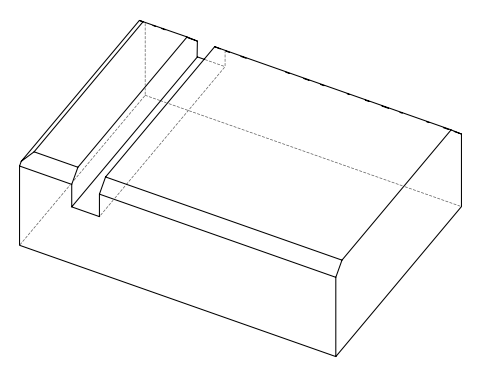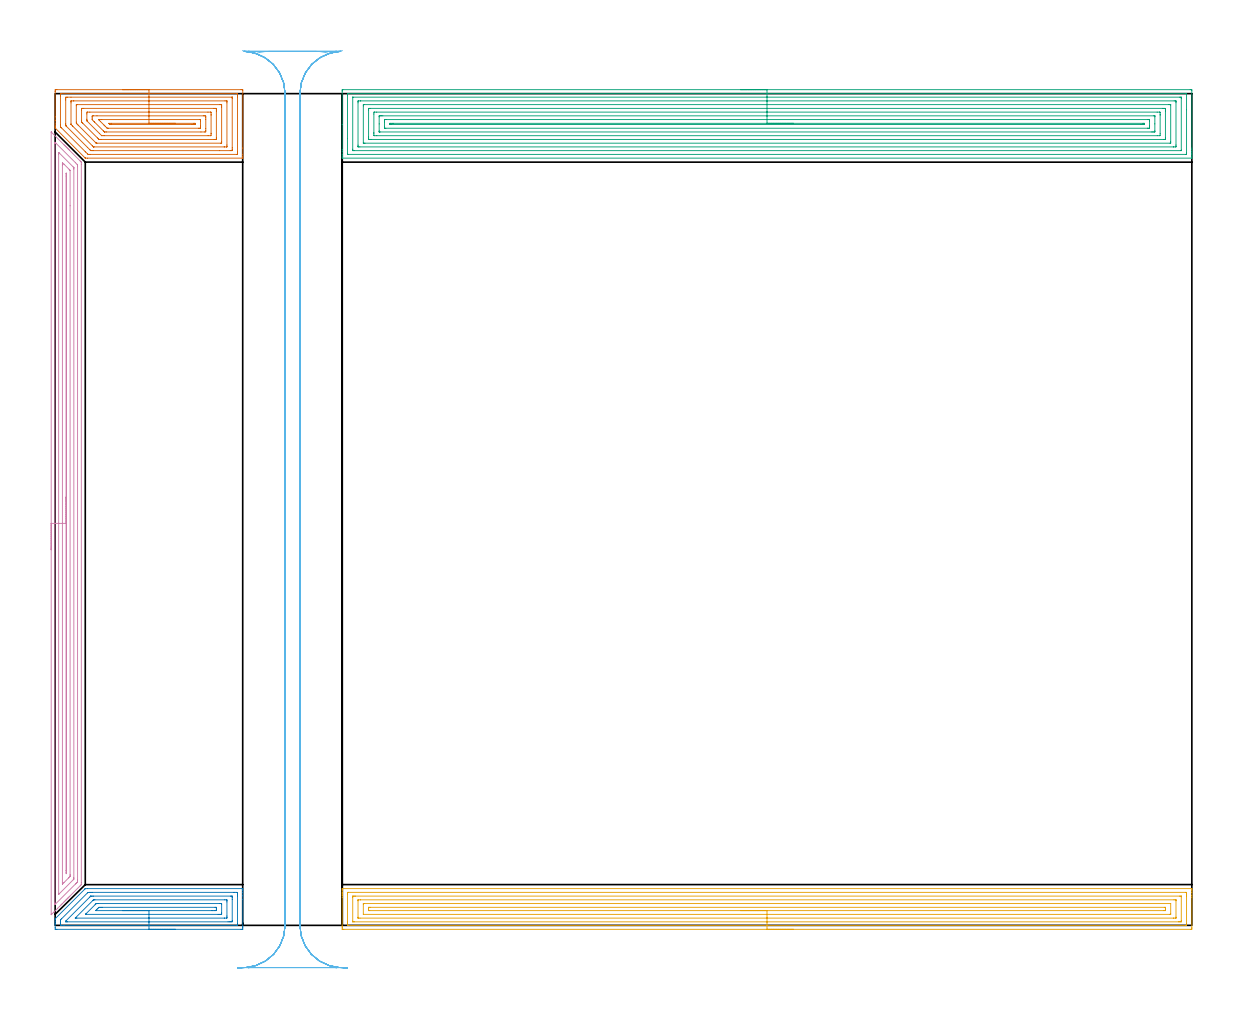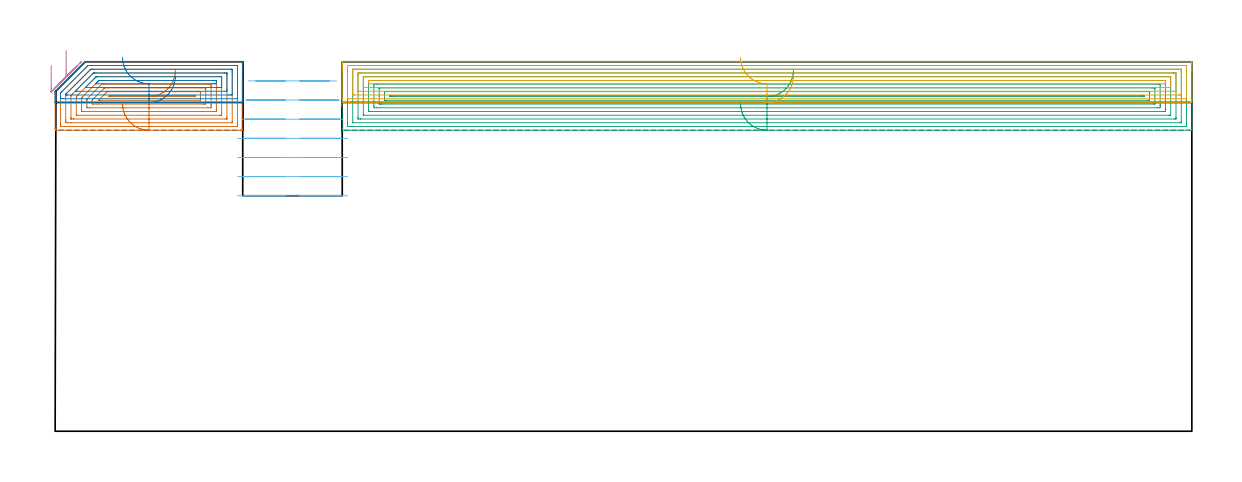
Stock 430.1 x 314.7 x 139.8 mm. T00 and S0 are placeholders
(PLAN: 6 operations, 1 tool changes, 73.3 min)
(1 AREA_MILL | FG_CHAMFER_SURFACE | UGT0205_001 | 5.72 min | 26616 mm3)
(2 AREA_MILL_1 | FG_CHAMFER_SURFACE_1 | UGT0205_001 | 3.46 min | 9283 mm3)
(3 AREA_MILL_2 | FG_CHAMFER_SURFACE_2 | UGT0205_001 | 25.97 min | 110635 mm3)
(4 AREA_MILL_3 | FG_CHAMFER_SURFACE_3 | UGT0205_001 | 11.55 min | 18257 mm3)
(5 AREA_MILL_4 | FG_CHAMFER_SURFACE_4 | UGT0205_001 | 15.68 min | 38982 mm3)
(6 MILL_RECTANGULAR_SLOT | SLOT_RECTANGULAR | UGT0201_004 | Follow Part, ap 8, ae 75% | 10.87 min | 592616 mm3)
(TOOL UGT0205_001 | Chamfer Mill 20 x 3 x 45 deg. | D20 FL50 Z2)
(TOOL UGT0201_004 | End Mill 32 mm | D32 FL53 Z6)
(OP 1 AREA_MILL)
G17 G21 G94 G90
T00 M6
G54
G17 G0 G90 X25.5 Y316.2 S1061 M3
G43 Z149.8 H0
Z123.9
G94 G1 X25.538 Z123.028 F250.
X25.652 Z122.164
X25.841 Z121.312
X26.103 Z120.48
X26.437 Z119.674
X26.84 Z118.9
X27.308 Z118.164
X27.84 Z117.472
X28.429 Z116.829
X29.072 Z116.24
X29.764 Z115.708
X30.5 Z115.24
X31.274 Z114.837
X32.08 Z114.503
X32.912 Z114.241
X33.764 Z114.052
X34.628 Z113.938
X35.5 Z113.9
X70.371
X70.734 Y316.196 Z113.903
X70.99 Y316.192 Z113.906
X71. Y315.933 Z114.165
Y294.116 Z135.98
Y291.718 Z138.377
Y290.996 Z139.104
Y290.731 Z139.368
X70.992 Y290.334 Z139.758
X70.99 Y290.303 Z139.788
X70.818 Y290.3 Z139.8
X12.253
X11.409 Y290.304 Z139.795
X11.4 Y290.307 Z139.793
X11.359 Y290.341 Z139.758
X0.14 Y301.56 Z128.538
X0.01 Y301.699 Z128.394
X0.002 Y301.834 Z128.26
X0. Y302.198 Z127.902
Y302.528 Z127.571
Y303.25 Z126.845
Y304.498 Z125.599
Y305.911 Z124.184
Y315.406 Z114.691
X0.003 Y315.669 Z114.428
X0.008 Y316.192 Z113.906
X0.1 Y316.194 Z113.904
X0.629 Y316.2 Z113.9
X35.5
Y314.786 Z115.314
X68.579
X68.99 Y314.782 Z115.318
X68.997 Y314.371 Z115.729
X68.999 Y313.895 Z116.205
X69. Y313.481 Z116.619
X68.999 Y292.605 Z137.495
X68.997 Y292.193 Z137.907
X68.99 Y291.718 Z138.382
X68.586 Y291.714 Z138.386
X13.15
X12.444 Y291.718 Z138.382
X12.253 Y291.902 Z138.198
X11.545 Y292.605 Z137.495
X11.359 Y292.791 Z137.309
X2.417 Y301.733 Z128.367
X2.107 Y302.052 Z128.048
X2.031 Y302.131 Z127.969
X2.01 Y302.176 Z127.924
X2.007 Y302.225 Z127.875
X2.003 Y302.363 Z127.737
X2. Y302.777 Z127.323
X2.001 Y313.895 Z116.205
X2.002 Y314.307 Z115.793
X2.01 Y314.782 Z115.318
X2.414 Y314.786 Z115.314
X35.5
Y313.372 Z116.728
X66.917 Y313.371 Z116.729
X66.961 Y313.37 Z116.73
X66.985 Y313.368 Z116.732
X66.99 Y313.366 Z116.734
X66.993 Y313.347 Z116.753
X66.997 Y313.212 Z116.888
X67. Y313.008 Z117.092
Y312.804 Z117.296
Y294.175 Z135.925
X66.995 Y293.492 Z136.608
X66.991 Y293.297 Z136.803
X66.969 Y293.135 Z136.965
X66.795 Y293.133 Z136.967
X66.266 Y293.13 Z136.97
X62.243 Y293.128 Z136.972
X14.406 Y293.129 Z136.971
X14.041 Y293.131 Z136.969
X13.506 Y293.136 Z136.964
X13.147 Y293.455 Z136.645
X13.109 Y293.492 Z136.608
X12.253 Y294.347 Z135.753
X4.205 Y302.394 Z127.706
X4.1 Y302.503 Z127.597
X4.049 Y302.558 Z127.542
X4.026 Y302.585 Z127.515
X4.01 Y302.639 Z127.461
X4.003 Y303.046 Z127.054
X4.001 Y303.25 Z126.85
X4. Y312.325 Z117.775
X4.005 Y313.008 Z117.092
X4.009 Y313.203 Z116.897
X4.031 Y313.365 Z116.735
X4.205 Y313.367 Z116.733
X4.734 Y313.37 Z116.73
X5.994 Y313.372 Z116.728
X35.5
Y311.957 Z118.143
X64.278
X64.891 Y311.952 Z118.148
X64.957 Y311.95 Z118.15
X64.99 Y311.943 Z118.157
X64.992 Y311.894 Z118.206
X64.996 Y311.676 Z118.424
X65. Y311.24 Z118.86
Y295.272 Z134.828
X64.996 Y294.826 Z135.274
X64.992 Y294.606 Z135.494
X64.99 Y294.556 Z135.544
X64.944 Y294.55 Z135.55
X64.837 Y294.547 Z135.553
X64.112 Y294.543 Z135.557
X63.947
X14.77
X14.588 Y294.545 Z135.555
X14.543 Y294.547 Z135.553
X14.524 Y294.549 Z135.551
X14.488 Y294.573 Z135.527
X14.308 Y294.748 Z135.352
X14.041 Y295.009 Z135.091
X6.686 Y302.363 Z127.737
X6.489 Y302.563 Z127.537
X6.106 Y302.954 Z127.146
X6.01 Y303.054 Z127.046
X6.006 Y303.079 Z127.021
X6.003 Y303.134 Z126.966
X6. Y303.244 Z126.856
Y311.228 Z118.872
X6.004 Y311.674 Z118.426
X6.008 Y311.894 Z118.206
X6.01 Y311.944 Z118.156
X6.056 Y311.95 Z118.15
X6.163 Y311.953 Z118.147
X6.888 Y311.957 Z118.143
X7.053
X35.5
Y310.543 Z119.557
X62.324
X62.522 Y310.541 Z119.559
X62.917 Y310.536 Z119.564
X62.991 Y310.528 Z119.572
X62.994 Y310.501 Z119.599
X62.998 Y310.443 Z119.657
X62.999 Y310.347 Z119.753
X63. Y309.676 Z120.424
Y296.37 Z133.73
X62.998 Y296.153 Z133.947
X62.993 Y295.986 Z134.114
X62.991 Y295.97 Z134.13
X62.955 Y295.964 Z134.136
X62.851 Y295.96 Z134.14
X62.72 Y295.958 Z134.142
X15.829 Y295.957 Z134.143
X15.631 Y295.958 Z134.142
X15.575 Y295.961 Z134.139
X15.546 Y295.964 Z134.136
X15.53 Y295.976 Z134.124
X15.467 Y296.034 Z134.066
X15.345 Y296.153 Z133.947
X8.676 Y302.822 Z127.278
X8.251 Y303.25 Z126.85
X8.113 Y303.394 Z126.706
X8.01 Y303.504 Z126.596
X8.007 Y303.586 Z126.514
X8.001 Y303.92 Z126.18
X8. Y310.13 Z119.97
X8.002 Y310.347 Z119.753
X8.007 Y310.514 Z119.586
X8.009 Y310.53 Z119.57
X8.045 Y310.536 Z119.564
X8.149 Y310.54 Z119.56
X8.28 Y310.542 Z119.558
X35.5 Y310.543 Z119.557
Y309.129 Z120.971
X59.976 Y309.128 Z120.972
X60.536 Y309.125 Z120.975
X60.876 Y309.122 Z120.978
X60.99 Y309.11 Z120.99
X60.996 Y309.003 Z121.097
X60.999 Y308.573 Z121.527
X61. Y308.112 Z121.988
X60.999 Y297.927 Z132.173
X60.996 Y297.47 Z132.63
X60.99 Y297.402 Z132.698
X60.983 Y297.378 Z132.722
X60.955 Y297.376 Z132.724
X60.816 Y297.374 Z132.726
X60.536 Y297.372 Z132.728
X60.202 Y297.371 Z132.729
X17.284
X16.723 Y297.374 Z132.726
X16.644 Y297.375 Z132.725
X16.598 Y297.378 Z132.722
X16.554 Y297.406 Z132.694
X16.375 Y297.58 Z132.52
X16.022 Y297.927 Z132.173
X10.464 Y303.484 Z126.616
X10.139 Y303.813 Z126.287
X10.06 Y303.896 Z126.204
X10.023 Y303.937 Z126.163
X10.01 Y303.984 Z126.116
X10.007 Y304.137 Z125.963
X10.001 Y304.597 Z125.503
Y308.573 Z121.527
X10.004 Y309.03 Z121.07
X10.01 Y309.098 Z121.002
X10.017 Y309.122 Z120.978
X10.045 Y309.124 Z120.976
X10.184 Y309.126 Z120.974
X10.464 Y309.128 Z120.972
X10.798 Y309.129 Z120.971
X35.5
Y307.715 Z122.385
X57.824
X58.72 Y307.713 Z122.387
X58.747 Y307.711 Z122.389
X58.99 Y307.686 Z122.414
X58.996 Y307.439 Z122.661
X58.999 Y306.798 Z123.302
X59. Y306.548 Z123.552
X58.999 Y299.702 Z130.398
X58.998 Y299.453 Z130.647
X58.99 Y298.814 Z131.286
X58.773 Y298.789 Z131.311
X58.747 Y298.788 Z131.312
X57.883 Y298.785 Z131.315
X18.512
X17.642 Y298.79 Z131.31
X17.617 Y298.792 Z131.308
X17.592 Y298.814 Z131.286
X16.723 Y299.674 Z130.426
X12.253 Y304.145 Z125.955
X12.038 Y304.369 Z125.731
X12.014 Y304.396 Z125.704
X12.009 Y304.473 Z125.627
X12.003 Y304.607 Z125.493
X12.001 Y304.774 Z125.326
X12. Y305.024 Z125.076
X12.002 Y307.048 Z123.052
X12.01 Y307.686 Z122.414
X12.227 Y307.711 Z122.389
X12.253 Y307.712 Z122.388
X13.117 Y307.715 Z122.385
X35.5
Y306.3 Z123.8
X56.065
X56.57 Y306.297 Z123.803
X56.959 Y306.293 Z123.807
X56.996 Y305.911 Z124.189
X56.998 Y305.872 Z124.228
X57. Y305.024 Z125.076
Y301.476 Z128.624
X56.998 Y300.589 Z129.511
X56.997 Y300.551 Z129.549
X56.959 Y300.207 Z129.893
X56.455 Y300.202 Z129.898
X55.171 Y300.2 Z129.9
X19.406
X18.902 Y300.202 Z129.898
X18.708 Y300.205 Z129.895
X18.663 Y300.206 Z129.894
X18.605 Y300.254 Z129.846
X18.512 Y300.339 Z129.761
X18.259 Y300.589 Z129.511
X14.935 Y303.912 Z126.188
X14.712 Y304.137 Z125.963
X14.041 Y304.818 Z125.282
X14.007 Y305.024 Z125.076
X14.003 Y305.062 Z125.038
X14.002 Y305.911 Z124.189
X14.003 Y305.949 Z124.151
X14.041 Y306.293 Z123.807
X14.545 Y306.298 Z123.802
X15.829 Y306.3 Z123.8
X35.5
Y304.886 Z125.214
X54.87
X54.946 Y304.884 Z125.216
X54.981 Y304.881 Z125.219
X54.99 Y304.878 Z125.222
X54.992 Y304.866 Z125.234
X54.999 Y304.307 Z125.793
X55. Y302.363 Z127.737
X54.996 Y301.65 Z128.45
X54.991 Y301.626 Z128.474
X54.981 Y301.621 Z128.479
X54.937 Y301.618 Z128.482
X54.843 Y301.615 Z128.485
X54.654 Y301.614 Z128.486
X54.277
X20.16 Y301.615 Z128.485
X19.784 Y301.619 Z128.481
X19.694 Y301.621 Z128.479
X19.572 Y301.735 Z128.365
X19.406 Y301.893 Z128.207
X18.934 Y302.363 Z127.737
X18.512 Y302.785 Z127.315
X17.159 Y304.137 Z125.963
X16.723 Y304.574 Z125.526
X16.496 Y304.809 Z125.291
X16.453 Y304.855 Z125.245
X16.44 Y304.88 Z125.22
X16.486 Y304.881 Z125.219
X16.723 Y304.885 Z125.215
X16.863 Y304.886 Z125.214
X17.617
X35.5
Y303.472 Z126.628
X52.488
X52.712 Y303.471 Z126.629
X52.861 Y303.469 Z126.631
X52.978 Y303.465 Z126.635
X52.991 Y303.46 Z126.64
X52.994 Y303.448 Z126.652
X52.997 Y303.419 Z126.681
X52.999 Y303.25 Z126.85
X52.997 Y303.123 Z126.977
X52.993 Y303.06 Z127.04
X52.99 Y303.035 Z127.065
X52.936 Y303.033 Z127.067
X52.711 Y303.029 Z127.071
X52.488 Y303.028 Z127.072
X51.818
X21.194 Y303.029 Z127.071
X20.97 Y303.031 Z127.069
X20.822 Y303.035 Z127.065
X20.718 Y303.04 Z127.06
X20.675 Y303.08 Z127.02
X20.5 Y303.25 Z126.85
X20.3 Y303.452 Z126.648
X20.297 Y303.467 Z126.633
X21.194 Y303.472 Z126.628
X35.5
X36.372 Z126.666
X37.236 Z126.78
X38.088 Z126.969
X38.92 Z127.231
X39.726 Z127.565
X40.5 Z127.968
X41.236 Z128.436
X41.928 Z128.967
X42.571 Z129.557
X43.16 Z130.2
X43.692 Z130.892
X44.16 Z131.628
X44.563 Z132.402
X44.897 Z133.208
X45.159 Z134.04
X45.348 Z134.891
X45.462 Z135.756
X45.5 Z136.628
G0 Z149.8
M5
M2
(OP 2 AREA_MILL_1)
G17 G21 G94 G90
T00 M6
G54
G17 G0 G90 X45.5 Y-1.5 S1061 M3
G43 Z149.8 H0
Z134.4
G94 G1 X45.462 Z133.528 F250.
X45.348 Z132.664
X45.159 Z131.812
X44.897 Z130.98
X44.563 Z130.174
X44.16 Z129.4
X43.692 Z128.664
X43.16 Z127.972
X42.571 Z127.329
X41.928 Z126.74
X41.236 Z126.208
X40.5 Z125.74
X39.726 Z125.337
X38.92 Z125.003
X38.088 Z124.741
X37.236 Z124.552
X36.372 Z124.438
X35.5 Z124.4
X0.629
X0.057 Y-1.493 Z124.403
X0.008 Y-1.491 Z124.405
X0. Y-0.923 Z124.972
Y0.495 Z126.392
Y0.858 Z126.753
Y1.582 Z127.482
Y2.276 Z128.176
X0.003 Y2.461 Z128.353
X0.01 Y2.511 Z128.404
X0.138 Y2.638 Z128.536
X0.182 Y2.683 Z128.581
X11.268 Y13.768 Z139.666
X11.359 Y13.858 Z139.757
X11.398 Y13.894 Z139.793
X11.408 Y13.896 Z139.796
X12.253 Y13.9 Z139.8
X70.818
X70.99 Y13.897 Z139.788
X70.992 Y13.849 Z139.74
X71. Y13.431 Z139.33
Y13.157 Z139.057
Y12.433 Z138.328
Y11.18 Z137.077
Y9.762 Z135.657
Y-0.297 Z125.6
X70.996 Y-0.923 Z124.974
X70.992 Y-1.492 Z124.406
X70.944 Y-1.494 Z124.404
X70.371 Y-1.5 Z124.4
X35.5
Y-0.086 Z125.814
X3.311
X2.467 Y-0.082 Z125.818
X2.417 Y-0.079 Z125.821
X2.01 Y-0.033 Z125.867
X2.003 Y0.38 Z126.28
X2.001 Y0.858 Z126.758
Y1.272 Z127.172
X2.005 Y1.748 Z127.648
X2.01 Y1.955 Z127.855
X2.015 Y2.053 Z127.953
X2.061 Y2.102 Z128.002
X2.417 Y2.467 Z128.367
X12.253 Y12.301 Z138.201
X12.32 Y12.365 Z138.265
X12.395 Y12.433 Z138.333
X13.098 Y12.482 Z138.382
X13.147 Y12.483 Z138.383
X13.988 Y12.486 Z138.386
X67.689
X68.533 Y12.482 Z138.382
X68.583 Y12.479 Z138.379
X68.99 Y12.433 Z138.333
X68.997 Y12.02 Z137.92
X68.999 Y11.542 Z137.442
X69. Y11.127 Z137.027
X68.999 Y0.443 Z126.343
X68.992 Y-0.033 Z125.867
X68.99 Y-0.078 Z125.822
X68.636 Y-0.086 Z125.814
X35.5
Y1.328 Z127.228
X4.626 Y1.329 Z127.229
X4.205 Y1.331 Z127.231
X4.066 Y1.333 Z127.233
X4.023 Y1.335 Z127.235
X4.01 Y1.407 Z127.307
Y1.542 Z127.442
X4.156 Y1.748 Z127.648
X4.178 Y1.776 Z127.676
X4.205 Y1.806 Z127.706
X13.147 Y10.747 Z136.647
X13.416 Y11.012 Z136.912
X13.459 Y11.051 Z136.951
X13.477 Y11.064 Z136.964
X13.502 Y11.066 Z136.966
X13.622 Y11.07 Z136.97
X14.041 Y11.071 Z136.971
X14.514 Y11.072 Z136.972
X66.374 Y11.071 Z136.971
X66.794 Y11.069 Z136.969
X66.934 Y11.067 Z136.967
X66.977 Y11.065 Z136.965
X66.99 Y10.992 Z136.892
X66.994 Y10.856 Z136.756
X66.998 Y10.652 Z136.552
X67. Y10.448 Z136.348
Y9.762 Z135.662
X66.999 Y1.748 Z127.648
X66.997 Y1.546 Z127.446
X66.99 Y1.345 Z127.245
X66.794 Y1.336 Z127.236
X66.319 Y1.331 Z127.231
X65.9 Y1.329 Z127.229
X65.427
X35.5 Y1.328 Z127.228
Y2.743 Z128.643
X8.209
X7.782 Y2.744 Z128.644
X7.674 Y2.746 Z128.646
X7.612 Y2.75 Z128.65
X7.613 Y2.754 Z128.654
X7.636 Y2.784 Z128.684
X7.665 Y2.815 Z128.715
X14.326 Y9.477 Z135.377
X14.414 Y9.564 Z135.464
X14.471 Y9.615 Z135.515
X14.502 Y9.642 Z135.542
X14.542 Y9.65 Z135.55
X14.935 Y9.656 Z135.556
X15.04 Y9.657 Z135.557
X64.217
X64.921 Y9.65 Z135.55
X64.99 Y9.639 Z135.539
X64.994 Y9.535 Z135.435
X64.998 Y9.316 Z135.216
X65. Y8.878 Z134.778
Y3.535 Z129.435
X64.998 Y3.087 Z128.987
X64.994 Y2.866 Z128.766
X64.99 Y2.761 Z128.661
X64.895 Y2.749 Z128.649
X64.112 Y2.743 Z128.643
X64.007
X35.5
Y4.157 Z130.057
X11.539
X11.499 Y4.158 Z130.058
X11.474 Y4.161 Z130.061
X11.471 Y4.163 Z130.063
X11.472 Y4.168 Z130.068
X11.497 Y4.197 Z130.097
X11.539 Y4.24 Z130.14
X11.717 Y4.419 Z130.319
X15.107 Y7.809 Z133.709
X15.279 Y7.981 Z133.881
X15.464 Y8.162 Z134.062
X15.519 Y8.213 Z134.113
X15.541 Y8.231 Z134.131
X15.572 Y8.237 Z134.137
X15.829 Y8.239 Z134.139
X16.46 Y8.243 Z134.143
X62.324
X62.957 Y8.24 Z134.14
X62.983 Y8.237 Z134.137
X62.99 Y8.235 Z134.135
X62.996 Y8.201 Z134.101
X62.999 Y7.981 Z133.881
X63. Y4.637 Z130.537
X62.997 Y4.419 Z130.319
X62.993 Y4.251 Z130.151
X62.99 Y4.173 Z130.073
X62.85 Y4.164 Z130.064
X62.585 Y4.16 Z130.06
X62.324 Y4.158 Z130.058
X61.693 Y4.157 Z130.057
X35.5
Y5.571 Z131.471
X15.566 Y5.572 Z131.472
X15.396 Y5.574 Z131.474
X15.341 Y5.577 Z131.477
X15.338 Y5.578 Z131.478
X15.339 Y5.584 Z131.484
X15.356 Y5.605 Z131.505
X15.403 Y5.655 Z131.555
X15.442 Y5.695 Z131.595
X15.67 Y5.923 Z131.823
X15.948 Y6.2 Z132.1
X16.336 Y6.585 Z132.485
X16.469 Y6.714 Z132.614
X16.573 Y6.813 Z132.713
X16.723 Y6.822 Z132.722
X16.989 Y6.825 Z132.725
X17.617 Y6.828 Z132.728
X17.88 Y6.829 Z132.729
X60.536 Y6.828 Z132.728
X60.8 Y6.827 Z132.727
X60.922 Y6.824 Z132.724
X60.977 Y6.822 Z132.722
X60.99 Y6.796 Z132.696
X60.996 Y6.631 Z132.531
X60.998 Y6.2 Z132.1
X60.996 Y5.742 Z131.642
X60.99 Y5.59 Z131.49
X60.851 Y5.578 Z131.478
X60.536 Y5.574 Z131.474
X60.272 Y5.572 Z131.472
X59.641 Y5.571 Z131.471
X59.379
X35.5
X34.628 Z131.509
X33.764 Z131.623
X32.912 Z131.812
X32.08 Z132.074
X31.274 Z132.408
X30.5 Z132.811
X29.764 Z133.28
X29.072 Z133.811
X28.429 Z134.4
X27.84 Z135.043
X27.308 Z135.735
X26.84 Z136.471
X26.437 Z137.245
X26.103 Z138.051
X25.841 Z138.883
X25.652 Z139.735
X25.538 Z140.6
X25.5 Z141.471
G0 Z149.8
M5
M2
(OP 3 AREA_MILL_2)
G17 G21 G94 G90
T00 M6
G54
G17 G0 G90 X259.35 Y316.2 S1061 M3
G43 Z149.8 H0
Z123.9
G94 G1 X259.388 Z123.028 F250.
X259.502 Z122.164
X259.691 Z121.312
X259.953 Z120.48
X260.287 Z119.674
X260.69 Z118.9
X261.158 Z118.164
X261.69 Z117.472
X262.279 Z116.829
X262.922 Z116.24
X263.614 Z115.708
X264.35 Z115.24
X265.124 Z114.837
X265.93 Z114.503
X266.762 Z114.241
X267.614 Z114.052
X268.478 Z113.938
X269.35 Z113.9
X429.498
X429.86 Y316.197 Z113.902
X430.09 Y316.192 Z113.906
X430.1 Y315.958 Z114.139
Y294.09 Z136.005
Y293.492 Z136.602
Y292.914 Z137.183
Y292.605 Z137.491
Y292.027 Z138.069
Y291.718 Z138.377
Y291.099 Z139.
Y290.67 Z139.429
X430.093 Y290.329 Z139.762
X430.09 Y290.303 Z139.788
X429.944 Y290.3 Z139.8
X108.756
X108.61 Y290.303 Z139.788
X108.607 Y290.329 Z139.762
X108.6 Y290.67 Z139.429
Y291.099 Z139.001
Y291.718 Z138.377
Y292.914 Z137.183
Y293.492 Z136.602
Y303.028 Z127.069
Y315.669 Z114.428
X108.602 Y315.96 Z114.137
X108.61 Y316.192 Z113.906
X108.842 Y316.199 Z113.899
X269.35 Y316.2 Z113.9
Y314.786 Z115.314
X427.71
X428.09 Y314.782 Z115.318
X428.099 Y314.4 Z115.7
X428.1 Y308.632 Z121.468
X428.099 Y292.222 Z137.878
X428.09 Y291.718 Z138.382
X427.717 Y291.714 Z138.386
X110.99
X110.61 Y291.718 Z138.382
X110.602 Y292.1 Z138.
X110.6 Y297.772 Z132.328
X110.601 Y314.278 Z115.822
X110.61 Y314.782 Z115.318
X110.983 Y314.786 Z115.314
X269.35
Y313.372 Z116.728
X425.564 Y313.371 Z116.729
X425.929 Y313.37 Z116.73
X426.051 Y313.368 Z116.732
X426.086 Y313.365 Z116.735
X426.093 Y313.29 Z116.81
X426.098 Y313.178 Z116.922
X426.1 Y313.008 Z117.092
Y312.839 Z117.261
X426.099 Y293.324 Z136.776
X426.09 Y293.154 Z136.946
X426.082 Y293.135 Z136.965
X426.066 Y293.132 Z136.968
X426.021 Y293.129 Z136.971
X113.136
X112.771 Y293.13 Z136.97
X112.649 Y293.132 Z136.968
X112.614 Y293.135 Z136.965
X112.607 Y293.21 Z136.89
X112.602 Y293.322 Z136.778
X112.6 Y293.492 Z136.608
Y293.661 Z136.439
X112.601 Y313.176 Z116.924
X112.61 Y313.346 Z116.754
X112.618 Y313.365 Z116.735
X112.634 Y313.368 Z116.732
X112.679 Y313.371 Z116.729
X269.35 Y313.372 Z116.728
Y311.957 Z118.143
X423.418
X424.019 Y311.952 Z118.148
X424.084 Y311.951 Z118.149
X424.09 Y311.866 Z118.234
X424.095 Y311.67 Z118.43
X424.1 Y311.279 Z118.821
Y295.266 Z134.834
X424.094 Y294.845 Z135.255
X424.09 Y294.635 Z135.465
X424.075 Y294.549 Z135.551
X423.976 Y294.547 Z135.553
X423.253 Y294.543 Z135.557
X423.088
X115.282
X114.681 Y294.548 Z135.552
X114.616 Y294.549 Z135.551
X114.61 Y294.634 Z135.466
X114.605 Y294.83 Z135.27
X114.6 Y295.221 Z134.879
Y311.234 Z118.866
X114.605 Y311.655 Z118.445
X114.61 Y311.865 Z118.235
X114.625 Y311.951 Z118.149
X114.724 Y311.953 Z118.147
X115.447 Y311.957 Z118.143
X115.612
X269.35
Y310.543 Z119.557
X421.469
X421.666 Y310.542 Z119.558
X422.06 Y310.536 Z119.564
X422.091 Y310.533 Z119.567
X422.095 Y310.522 Z119.578
X422.099 Y310.492 Z119.608
X422.1 Y296.413 Z133.687
X422.098 Y296.153 Z133.947
X422.094 Y295.997 Z134.103
X422.09 Y295.964 Z134.136
X421.995 Y295.96 Z134.14
X421.863 Y295.958 Z134.142
X117.232 Y295.957 Z134.143
X117.034 Y295.958 Z134.142
X116.64 Y295.964 Z134.136
X116.609 Y295.967 Z134.133
X116.605 Y295.978 Z134.122
X116.601 Y296.008 Z134.092
X116.6 Y310.088 Z120.012
X116.602 Y310.347 Z119.753
X116.606 Y310.503 Z119.597
X116.61 Y310.536 Z119.564
X116.705 Y310.54 Z119.56
X116.837 Y310.542 Z119.558
X269.35 Y310.543 Z119.557
Y309.129 Z120.971
X419.125 Y309.128 Z120.972
X419.684 Y309.125 Z120.975
X420.024 Y309.122 Z120.978
X420.09 Y309.112 Z120.988
X420.096 Y309.05 Z121.05
X420.099 Y308.573 Z121.527
X420.1 Y308.159 Z121.941
X420.099 Y297.927 Z132.173
X420.096 Y297.518 Z132.582
X420.09 Y297.383 Z132.717
X419.963 Y297.378 Z132.722
X419.684 Y297.374 Z132.726
X419.351 Y297.372 Z132.728
X119.575
X119.016 Y297.375 Z132.725
X118.676 Y297.378 Z132.722
X118.61 Y297.388 Z132.712
X118.604 Y297.45 Z132.65
X118.601 Y297.927 Z132.173
X118.6 Y298.341 Z131.759
X118.601 Y308.573 Z121.527
X118.604 Y308.982 Z121.118
X118.61 Y309.117 Z120.983
X118.737 Y309.122 Z120.978
X119.016 Y309.126 Z120.974
X119.349 Y309.128 Z120.972
X269.35 Y309.129 Z120.971
Y307.715 Z122.385
X416.978
X417.873 Y307.712 Z122.388
X417.9 Y307.71 Z122.39
X418.09 Y307.686 Z122.414
X418.096 Y307.49 Z122.61
X418.099 Y306.798 Z123.302
X418.1 Y306.599 Z123.501
X418.099 Y299.504 Z130.596
X418.09 Y298.814 Z131.286
X417.925 Y298.79 Z131.31
X417.9 Y298.788 Z131.312
X417.037 Y298.785 Z131.315
X121.692
X120.827 Y298.788 Z131.312
X120.8 Y298.79 Z131.31
X120.61 Y298.814 Z131.286
X120.604 Y299.01 Z131.09
X120.601 Y299.702 Z130.398
X120.6 Y299.901 Z130.199
X120.601 Y306.996 Z123.104
X120.61 Y307.686 Z122.414
X120.776 Y307.71 Z122.39
X120.8 Y307.712 Z122.388
X121.663 Y307.715 Z122.385
X269.35
Y306.3 Z123.8
X415.724
X415.967 Y306.299 Z123.801
X416.069 Y306.296 Z123.804
X416.083 Y306.294 Z123.806
X416.09 Y306.283 Z123.817
X416.095 Y306.234 Z123.866
X416.099 Y306.132 Z123.968
X416.1 Y305.927 Z124.173
Y303.258 Z126.842
Y300.589 Z129.511
X416.098 Y300.371 Z129.729
X416.094 Y300.262 Z129.838
X416.09 Y300.214 Z129.886
X416.005 Y300.207 Z129.893
X415.612 Y300.202 Z129.898
X415.223 Y300.2 Z129.9
X414.722
X122.976
X122.733 Y300.201 Z129.899
X122.631 Y300.204 Z129.896
X122.617 Y300.206 Z129.894
X122.61 Y300.217 Z129.883
X122.605 Y300.266 Z129.834
X122.601 Y300.368 Z129.732
X122.6 Y300.573 Z129.527
Y303.242 Z126.858
Y305.911 Z124.189
X122.602 Y306.129 Z123.971
X122.606 Y306.238 Z123.862
X122.609 Y306.286 Z123.814
X122.695 Y306.293 Z123.807
X123.088 Y306.298 Z123.802
X123.477 Y306.3 Z123.8
X123.978
X269.35
Y304.886 Z125.214
X413.578
X413.869 Y304.884 Z125.216
X414.014 Y304.882 Z125.218
X414.079 Y304.88 Z125.22
X414.09 Y304.837 Z125.263
X414.098 Y304.368 Z125.732
X414.1 Y302.593 Z127.507
X414.099 Y302.363 Z127.737
X414.094 Y301.711 Z128.389
X414.088 Y301.621 Z128.479
X414.004 Y301.618 Z128.482
X413.815 Y301.616 Z128.484
X413.439 Y301.614 Z128.486
X413.3
X125.122
X124.831 Y301.616 Z128.484
X124.686 Y301.618 Z128.482
X124.621 Y301.62 Z128.48
X124.61 Y301.663 Z128.437
X124.602 Y302.132 Z127.968
X124.6 Y303.907 Z126.193
X124.601 Y304.137 Z125.963
X124.606 Y304.789 Z125.311
X124.612 Y304.879 Z125.221
X124.696 Y304.882 Z125.218
X124.885 Y304.884 Z125.216
X125.261 Y304.886 Z125.214
X125.4
X269.35
Y303.472 Z126.628
X411.654
X411.878 Y303.471 Z126.629
X412.026 Y303.468 Z126.632
X412.078 Y303.465 Z126.635
X412.091 Y303.461 Z126.639
X412.093 Y303.451 Z126.649
X412.096 Y303.398 Z126.702
X412.095 Y303.25 Z126.85
X412.09 Y303.035 Z127.065
X411.874 Y303.031 Z127.069
X411.654 Y303.03 Z127.07
X410.985 Y303.028 Z127.072
X410.762
X127.046
X126.822 Y303.029 Z127.071
X126.674 Y303.032 Z127.068
X126.622 Y303.035 Z127.065
X126.609 Y303.039 Z127.061
X126.607 Y303.049 Z127.051
X126.604 Y303.102 Z126.998
X126.605 Y303.25 Z126.85
X126.61 Y303.465 Z126.635
X126.826 Y303.469 Z126.631
X127.046 Y303.47 Z126.63
X127.715 Y303.472 Z126.628
X127.938
X269.35
X270.222 Z126.666
X271.086 Z126.78
X271.938 Z126.969
X272.77 Z127.231
X273.576 Z127.565
X274.35 Z127.968
X275.086 Z128.436
X275.778 Z128.968
X276.421 Z129.557
X277.01 Z130.2
X277.542 Z130.892
X278.01 Z131.628
X278.413 Z132.402
X278.747 Z133.208
X279.009 Z134.04
X279.198 Z134.891
X279.312 Z135.756
X279.35 Z136.628
G0 Z149.8
M5
M2
(OP 4 AREA_MILL_3)
G17 G21 G94 G90
T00 M6
G54
G17 G0 G90 X-1.5 Y142.1 S1061 M3
G43 Z149.8 H0
Z138.4
G94 G1 Y142.138 Z137.528 F250.
Y142.252 Z136.664
Y142.441 Z135.812
Y142.703 Z134.98
Y143.037 Z134.174
Y143.44 Z133.4
Y143.908 Z132.664
Y144.439 Z131.972
Y145.029 Z131.329
Y145.672 Z130.74
Y146.364 Z130.209
Y147.1 Z129.74
Y147.874 Z129.337
Y148.68 Z129.003
Y149.512 Z128.741
Y150.363 Z128.552
Y151.228 Z128.438
Y152.1 Z128.4
Y300.171
X-1.495 Y300.183 Z128.404
X-1.475 Y300.171 Z128.424
X-1.403 Y300.103 Z128.496
X-1.376 Y300.076 Z128.523
X3.391 Y295.309 Z133.291
X3.594 Y295.107 Z133.492
X3.76 Y294.942 Z133.655
X3.921 Y294.78 Z133.819
X4.041 Y294.66 Z133.939
X4.2 Y294.502 Z134.095
X4.354 Y294.347 Z134.251
X4.488 Y294.213 Z134.386
X4.64 Y294.063 Z134.535
X4.786 Y293.915 Z134.684
X4.935 Y293.766 Z134.833
X5.079 Y293.623 Z134.975
X5.219 Y293.482 Z135.117
X5.382 Y293.319 Z135.28
X5.519 Y293.183 Z135.415
X9.477 Y289.224 Z139.375
X9.847 Y288.85 Z139.747
X9.893 Y288.801 Z139.793
X9.9 Y287.956 Z139.8
Y16.243
X9.894 Y15.434 Z139.794
X9.893 Y15.399 Z139.793
X9.847 Y15.35 Z139.746
X9.477 Y14.976 Z139.375
X5.519 Y11.017 Z135.415
X5.382 Y10.881 Z135.28
X5.219 Y10.718 Z135.117
X5.079 Y10.577 Z134.975
X4.935 Y10.434 Z134.833
X4.787 Y10.286 Z134.684
X4.64 Y10.137 Z134.535
X4.488 Y9.987 Z134.386
X4.354 Y9.853 Z134.252
X4.2 Y9.698 Z134.095
X4.041 Y9.54 Z133.939
X3.921 Y9.42 Z133.819
X3.76 Y9.258 Z133.655
X3.594 Y9.093 Z133.492
X3.321 Y8.82 Z133.219
X3.148 Y8.646 Z133.044
X2.588 Y8.088 Z132.487
X2.254 Y7.752 Z132.15
X1.648 Y7.148 Z131.548
X0.975 Y6.475 Z130.874
X-0.428 Y5.071 Z129.471
X-1.323 Y4.177 Z128.576
X-1.493 Y4.019 Z128.406
X-1.5 Y4.194 Z128.4
Y152.1
X-0.086 Z129.814
X-0.085 Y295.887 Z129.815
X-0.084 Y296. Z129.816
X-0.08 Y296.268 Z129.82
X-0.079 Y296.317 Z129.821
X-0.04 Y296.283 Z129.86
X0.005 Y296.242 Z129.905
X0.25 Y296. Z130.15
X7.718 Y288.532 Z137.618
X8.288 Y287.956 Z138.188
X8.479 Y287.756 Z138.379
X8.486 Y287.062 Z138.386
X8.485 Y17.137 Z138.385
X8.484 Y16.747 Z138.384
X8.481 Y16.552 Z138.381
X8.479 Y16.459 Z138.379
X8.441 Y16.402 Z138.341
X8.29 Y16.243 Z138.19
X8.003 Y15.954 Z137.903
X7.718 Y15.667 Z137.618
X0.115 Y8.065 Z130.015
X0.023 Y7.976 Z129.923
X-0.066 Y7.892 Z129.834
X-0.079 Y7.882 Z129.821
X-0.081 Y7.939 Z129.819
X-0.085 Y8.085 Z129.815
Y8.199
X-0.086 Y8.736 Z129.814
Y152.1
X1.329 Z131.229
Y291.768
X1.33 Y292.425 Z131.23
X1.332 Y292.455 Z131.232
X1.371 Y292.425 Z131.271
X1.562 Y292.238 Z131.462
X6.838 Y286.962 Z136.738
X7.033 Y286.764 Z136.933
X7.056 Y286.738 Z136.956
X7.064 Y286.725 Z136.964
X7.067 Y286.689 Z136.967
X7.07 Y286.564 Z136.97
X7.071 Y286.406 Z136.971
Y286.169
Y18.031
X7.07 Y17.795 Z136.97
X7.066 Y17.557 Z136.966
X7.065 Y17.493 Z136.965
X7.047 Y17.458 Z136.947
X6.992 Y17.399 Z136.892
X6.838 Y17.238 Z136.738
X1.374 Y11.775 Z131.274
X1.355 Y11.76 Z131.255
X1.335 Y11.747 Z131.235
X1.332 Y11.775 Z131.232
X1.331 Y11.806 Z131.231
X1.329 Y12.011 Z131.229
Y152.1
X2.743 Z132.643
Y287.649
X2.745 Y287.956 Z132.645
X2.75 Y288.536 Z132.65
X3.321 Y288.025 Z133.221
X3.394 Y287.956 Z133.294
X5.289 Y286.061 Z135.189
X5.512 Y285.832 Z135.412
X5.651 Y285.686 Z135.551
X5.654 Y285.654 Z135.554
X5.656 Y285.582 Z135.556
X5.657 Y272.272 Z135.557
Y19.232
X5.655 Y18.925 Z135.555
X5.65 Y18.632 Z135.55
X5.638 Y18.499 Z135.538
X5.57 Y18.426 Z135.47
X5.182 Y18.031 Z135.082
X5.131 Y17.979 Z135.031
X3.321 Y16.169 Z133.221
X2.913 Y15.764 Z132.813
X2.843 Y15.697 Z132.743
X2.75 Y15.613 Z132.65
X2.746 Y15.739 Z132.646
X2.743 Y15.936 Z132.643
Y152.1
X4.157 Z134.057
Y283.531
X4.161 Y284.381 Z134.061
X4.163 Y284.419 Z134.063
X4.2 Y284.655 Z134.1
X4.236 Y284.381 Z134.136
X4.239 Y284.341 Z134.139
X4.243 Y283.487 Z134.143
Y283.444
Y20.669
X4.239 Y19.819 Z134.139
X4.237 Y19.781 Z134.137
X4.2 Y19.545 Z134.1
X4.164 Y19.819 Z134.064
X4.161 Y19.859 Z134.061
X4.157 Y20.712 Z134.057
Y20.756
Y152.1
Y152.971 Z134.095
Y153.836 Z134.209
Y154.688 Z134.398
Y155.52 Z134.66
Y156.326 Z134.994
Y157.1 Z135.397
Y157.836 Z135.865
Y158.528 Z136.396
Y159.171 Z136.986
Y159.76 Z137.629
Y160.291 Z138.321
Y160.76 Z139.057
Y161.163 Z139.831
Y161.497 Z140.637
Y161.759 Z141.469
Y161.948 Z142.32
Y162.062 Z143.185
Y162.1 Z144.057
G0 Z149.8
M5
M2
(OP 5 AREA_MILL_4)
G17 G21 G94 G90
T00 M6
G54
G17 G0 G90 X279.35 Y-1.5 S1061 M3
G43 Z149.8 H0
Z134.4
G94 G1 X279.312 Z133.529 F250.
X279.198 Z132.664
X279.009 Z131.812
X278.747 Z130.98
X278.413 Z130.174
X278.01 Z129.4
X277.542 Z128.664
X277.01 Z127.972
X276.421 Z127.329
X275.778 Z126.74
X275.086 Z126.209
X274.35 Z125.74
X273.576 Z125.337
X272.77 Z125.003
X271.938 Z124.741
X271.086 Z124.552
X270.222 Z124.438
X269.35 Z124.4
X109.202 Y-1.499 Z124.401
X108.63 Y-1.493 Z124.404
X108.607 Y-1.491 Z124.406
X108.603 Y-0.923 Z124.974
X108.6 Y-0.323 Z125.575
Y10.652 Z136.546
Y11.232 Z137.129
Y11.542 Z137.439
Y12.122 Z138.018
Y12.433 Z138.328
Y13.054 Z138.953
Y13.498 Z139.397
X108.607 Y13.856 Z139.748
X108.61 Y13.897 Z139.788
X108.756 Y13.9 Z139.8
X429.944
X430.09 Y13.897 Z139.788
X430.093 Y13.856 Z139.748
X430.1 Y13.498 Z139.397
Y13.054 Z138.953
Y12.433 Z138.328
Y11.232 Z137.129
Y10.652 Z136.546
Y-0.923 Z124.974
X430.098 Y-1.215 Z124.682
X430.09 Y-1.492 Z124.406
X429.813 Y-1.499 Z124.399
X269.35 Y-1.5 Z124.4
Y-0.086 Z125.814
X110.933 Y-0.085 Z125.815
X110.827 Y-0.084 Z125.816
X110.623 Y-0.079 Z125.821
X110.61 Y-0.033 Z125.867
X110.602 Y0.351 Z126.251
X110.6 Y0.858 Z126.758
Y1.243 Z127.143
X110.601 Y11.927 Z137.827
X110.607 Y12.433 Z138.333
X110.61 Y12.474 Z138.374
X110.774 Y12.482 Z138.382
X110.88 Y12.485 Z138.385
X110.933 Y12.486 Z138.386
X427.767 Y12.485 Z138.385
X427.873 Y12.484 Z138.384
X428.077 Y12.479 Z138.379
X428.09 Y12.433 Z138.333
X428.098 Y12.049 Z137.949
X428.1 Y11.542 Z137.442
Y11.157 Z137.057
Y0.473 Z126.373
X428.093 Y-0.033 Z125.867
X428.09 Y-0.074 Z125.826
X427.926 Y-0.082 Z125.818
X427.82 Y-0.085 Z125.815
X427.767 Y-0.086 Z125.814
X269.35
Y1.329 Z127.229
X113.191
X112.771 Y1.331 Z127.231
X112.632 Y1.333 Z127.233
X112.615 Y1.335 Z127.235
X112.61 Y1.374 Z127.274
X112.603 Y1.464 Z127.364
X112.601 Y1.578 Z127.478
Y10.652 Z136.552
X112.602 Y10.82 Z136.72
X112.61 Y10.992 Z136.892
X112.622 Y11.065 Z136.965
X112.666 Y11.067 Z136.967
X112.771 Y11.069 Z136.969
X113.243 Y11.071 Z136.971
X113.663
X425.509
X425.93 Y11.069 Z136.969
X426.068 Y11.067 Z136.967
X426.085 Y11.065 Z136.965
X426.09 Y11.026 Z136.926
X426.097 Y10.935 Z136.835
X426.099 Y10.822 Z136.722
Y1.748 Z127.648
X426.098 Y1.58 Z127.48
X426.09 Y1.408 Z127.308
X426.078 Y1.335 Z127.235
X426.034 Y1.333 Z127.233
X425.93 Y1.331 Z127.231
X425.457 Y1.329 Z127.229
X425.037
X269.35
Y2.743 Z128.643
X115.342
X114.647 Y2.748 Z128.648
X114.613 Y2.75 Z128.65
X114.608 Y2.79 Z128.69
X114.603 Y2.888 Z128.788
X114.601 Y3.087 Z128.987
Y9.294 Z135.194
X114.605 Y9.505 Z135.405
X114.61 Y9.61 Z135.51
X114.616 Y9.651 Z135.551
X114.664 Y9.653 Z135.553
X115.447 Y9.657 Z135.557
X115.552
X423.358
X424.053 Y9.652 Z135.552
X424.087 Y9.65 Z135.55
X424.092 Y9.61 Z135.51
X424.096 Y9.512 Z135.412
X424.099 Y9.313 Z135.213
Y3.106 Z129.006
X424.095 Y2.895 Z128.795
X424.09 Y2.79 Z128.69
X424.084 Y2.749 Z128.649
X424.036 Y2.747 Z128.647
X423.253 Y2.743 Z128.643
X423.148
X269.35
Y4.157 Z130.057
X116.602
X116.6 Y4.159 Z130.059
Y7.981 Z133.881
X116.602 Y8.138 Z134.038
X116.607 Y8.216 Z134.116
X116.609 Y8.231 Z134.131
X116.633 Y8.236 Z134.136
X116.706 Y8.239 Z134.139
X116.969 Y8.243 Z134.143
X422.098
X422.1 Y8.241 Z134.141
Y4.419 Z130.319
X422.098 Y4.262 Z130.162
X422.093 Y4.184 Z130.084
X422.091 Y4.169 Z130.069
X422.067 Y4.164 Z130.064
X421.994 Y4.161 Z130.061
X421.731 Y4.157 Z130.057
X269.35
Y5.571 Z131.471
X119.016 Y5.572 Z131.472
X118.752 Y5.573 Z131.473
X118.653 Y5.576 Z131.476
X118.612 Y5.578 Z131.478
X118.609 Y5.602 Z131.502
X118.602 Y5.722 Z131.622
X118.601 Y6.2 Z132.1
Y6.614 Z132.514
X118.604 Y6.753 Z132.653
X118.608 Y6.803 Z132.703
X118.612 Y6.823 Z132.723
X118.623 Y6.824 Z132.724
X118.701 Y6.826 Z132.726
X119.016 Y6.828 Z132.728
X119.278 Y6.829 Z132.729
X419.684 Y6.828 Z132.728
X419.948 Y6.827 Z132.727
X420.047 Y6.824 Z132.724
X420.088 Y6.822 Z132.722
X420.091 Y6.798 Z132.698
X420.098 Y6.678 Z132.578
X420.099 Y6.2 Z132.1
Y5.786 Z131.686
X420.096 Y5.647 Z131.547
X420.092 Y5.597 Z131.497
X420.088 Y5.577 Z131.477
X420.077 Y5.576 Z131.476
X419.999 Y5.574 Z131.474
X419.684 Y5.572 Z131.472
X419.422 Y5.571 Z131.471
X269.35
X268.478 Z131.509
X267.614 Z131.623
X266.762 Z131.812
X265.93 Z132.074
X265.124 Z132.408
X264.35 Z132.811
X263.614 Z133.28
X262.922 Z133.811
X262.279 Z134.4
X261.69 Z135.043
X261.158 Z135.735
X260.69 Z136.471
X260.287 Z137.245
X259.953 Z138.051
X259.691 Z138.883
X259.502 Z139.735
X259.388 Z140.6
X259.35 Z141.471
G0 Z149.8
M5
M2
(OP 6 MILL_RECTANGULAR_SLOT)
G17 G21 G94 G90
T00 M6
G54
G17 G0 G90 X106.492 Y-16.142 S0 M3
G43 Z149.8 H0
Z132.557
G94 G1 X103.639 Y-15.212 F250.
G2 X92.6 Y0. R16. F500.
G1 Y314.7
G2 X103.552 Y329.883 R16.
G1 X103.561 Y329.911
G3 X98.62 Y330.7 R16.
G1 X80.98
G3 X76.039 Y329.911 R16.
G1 X76.048 Y329.883
G2 X87. Y314.7 R16.
G1 Y0.
G2 X75.959 Y-15.212 R16.
G1 X73.107 Y-16.142 F250.
G0 Z149.8
X73.201 Y330.829
Z125.314
G1 X76.048 Y329.883
G2 X87. Y314.7 R16. F500.
G1 Y0.
G2 X72.252 Y-15.951 R16.
G1 X72.251 Y-15.981
G3 X73.033 Y-16. R16.
G1 X106.603
G3 X107.363 Y-15.982 R16.
G1 X107.361 Y-15.952
G2 X92.6 Y0. R16.
G1 Y314.7
G2 X103.552 Y329.883 R16.
G1 X106.399 Y330.829 F250.
G0 X70.882 Y330.978 Z118.071
G1 X73.834 Y330.447
G2 X87. Y314.7 R16. F500.
G1 Y0.
G2 X71.979 Y-15.97 R16.
G1 Y-16.
X107.621
Y-15.97
G2 X92.6 Y0. R16.
G1 Y314.7
G2 X105.762 Y330.446 R16.
G1 X108.715 Y330.978 F250.
G0 Z149.8
X110.615 Y-16.154
Z110.829
G1 X107.621 Y-15.97
G2 X92.6 Y0. R16. F500.
G1 Y314.7
G2 X108.034 Y330.69 R16.
G1 Y330.7
X71.566
Y330.69
G2 X87. Y314.7 R16.
G1 Y0.
G2 X71.979 Y-15.97 R16.
G1 X68.985 Y-16.154 F250.
G0 X110.615 Z103.586
G1 X107.621 Y-15.97
G2 X92.6 Y0. R16. F500.
G1 Y314.7
G2 X108.034 Y330.69 R16.
G1 Y330.7
X71.566
Y330.69
G2 X87. Y314.7 R16.
G1 Y0.
G2 X71.979 Y-15.97 R16.
G1 X68.985 Y-16.154 F250.
G0 X110.615 Z96.343
G1 X107.621 Y-15.97
G2 X92.6 Y0. R16. F500.
G1 Y314.7
G2 X108.034 Y330.69 R16.
G1 Y330.7
X71.566
Y330.69
G2 X87. Y314.7 R16.
G1 Y0.
G2 X71.979 Y-15.97 R16.
G1 X68.985 Y-16.154 F250.
G0 X110.615 Z89.1
G1 X107.621 Y-15.97
G2 X92.6 Y0. R16. F500.
G1 Y314.7
G2 X108.034 Y330.69 R16.
G1 Y330.7
X71.566
Y330.69
G2 X87. Y314.7 R16.
G1 Y0.
G2 X71.979 Y-15.97 R16.
G1 X68.985 Y-16.154 F250.
G0 Z149.8
M5
M2
